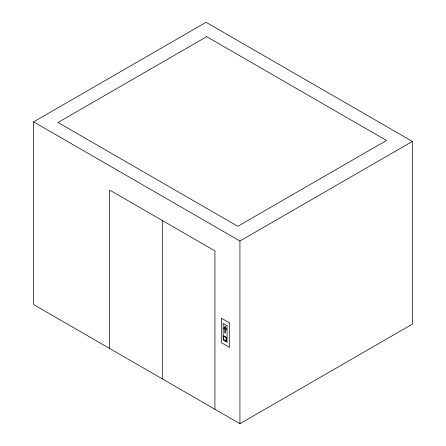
<?xml version="1.0" encoding="UTF-8"?>
<svg xmlns="http://www.w3.org/2000/svg" width="446" height="446" viewBox="0 0 446 446"><rect width="100%" height="100%" fill="white"/><g stroke="black" fill="none" stroke-linecap="round" stroke-linejoin="round"><path stroke-width="0.67" d="M33.595 121.875L206.069 22.3L412.405 141.427L412.405 324.125L239.931 423.7L33.595 304.573L33.595 121.875L239.931 241.002L412.405 141.427M223.452 336.117L223.847 335.894L226.462 337.405L226.462 340.878L226.066 341.101L223.452 339.59L223.452 336.117L226.066 337.628L226.462 337.405M223.452 339.59L223.847 339.367M224.89 339.969L226.462 340.878M239.931 241.002L239.931 423.7M226.066 337.628L226.066 341.101M214.933 409.266L214.933 250.875L109.671 190.107L109.671 348.493M162.299 220.491L162.299 378.877M224.706 327.28L224.02 328.512L223.63 328.289L225.197 325.998L226.434 329.906L225.486 327.732L225.486 333.168L224.706 332.716L224.706 327.28M206.682 36.661L58.008 122.494L237.802 226.3L386.476 140.462L206.682 36.661M229.551 322.91L221.445 318.232L221.445 342.69L229.551 347.373L229.551 322.91M227.086 325.692L223.167 323.428L223.167 340.036L227.086 342.299L227.086 325.692"/></g></svg>
